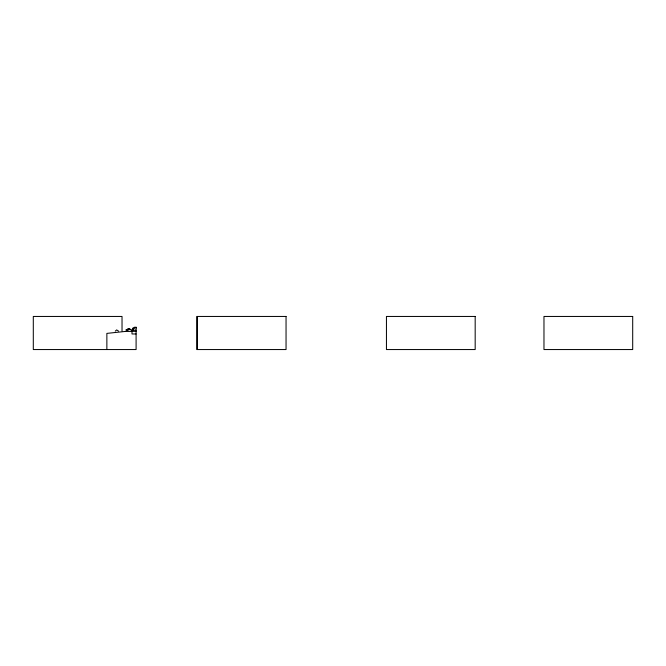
<?xml version="1.0" encoding="UTF-8"?>
<svg xmlns="http://www.w3.org/2000/svg" width="666" height="666" viewBox="0 0 666 666"><rect width="100%" height="100%" fill="white"/><g stroke="black" fill="none" stroke-linecap="round" stroke-linejoin="round"><path stroke-width="1" d="M122.028 330.927L122.028 316.45L33.3 316.45L33.3 349.55L136.097 349.55L136.089 327.264L134.316 327.264L134.091 328.122M133.133 330.536L133.275 328.122M115.276 331.135L116.667 329.911L118.565 331.119M127.855 330.02L128.496 329.587M126.34 330.02L127.264 329.504M127.214 329.329L128.197 328.813L129.77 329.329M134.54 328.122L132.767 328.122L132.767 330.536M129.087 329.329L132.001 330.02M125.749 330.02L127.098 330.02M136.097 330.186L132.001 330.186L132.001 333.974L136.097 333.974M136.097 331.31L124.775 331.493L106.868 333.391L106.868 349.55M130.211 329.67L128.938 328.729L127.964 329.245L127.822 330.536M136.089 327.264L136.089 328.122M197.319 316.45L197.319 349.55M128.138 329.245L128.022 329.67L128.571 329.021L128.138 329.245M286.047 316.45L196.82 316.45L196.82 349.55L286.047 349.55L286.047 316.45M475.174 316.45L386.447 316.45L386.447 349.55L475.174 349.55L475.174 316.45M632.7 316.45L543.972 316.45L543.972 349.55L632.7 349.55L632.7 316.45M129.903 329.021L129.462 329.021L130.003 329.67L129.903 329.021"/></g></svg>
